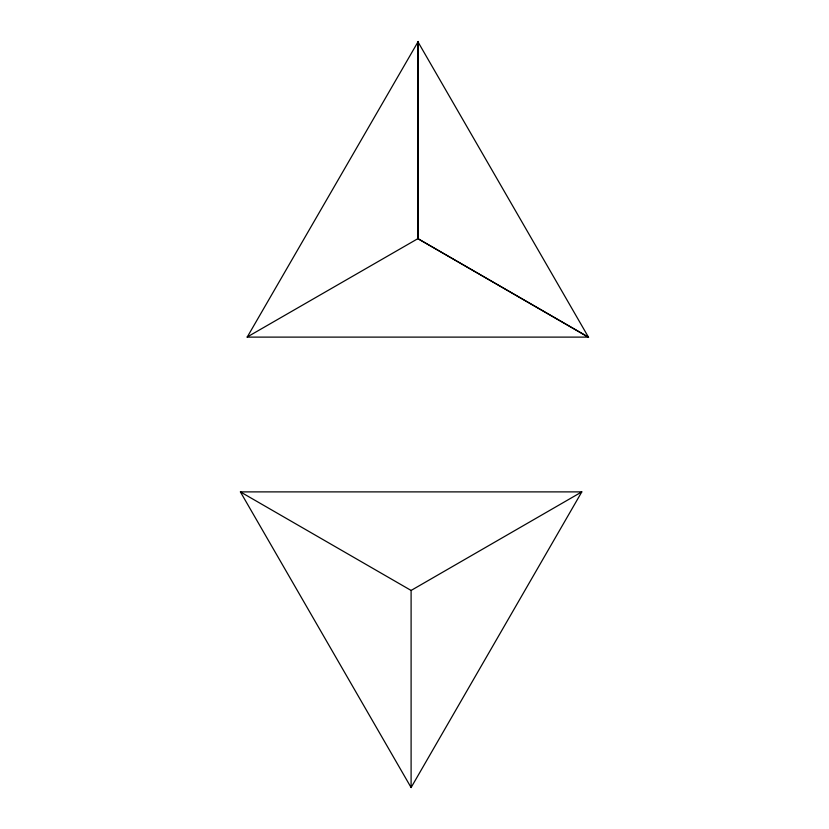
<?xml version="1.0" encoding="UTF-8"?>
<svg xmlns="http://www.w3.org/2000/svg" width="829" height="829" viewBox="0 0 829 829"><rect width="100%" height="100%" fill="white"/><g stroke="black" fill="none" stroke-linecap="round" stroke-linejoin="round"><path stroke-width="1.24" d="M417.899 238.648L588.6 337.393L417.899 41.74L417.899 238.648L588.435 337.113L247.032 337.113L417.899 238.648L418.231 41.45L247.28 336.968M411.101 787.55L581.803 491.887L240.4 491.887L411.101 787.55L411.101 590.445L581.803 491.887M240.4 491.887L411.101 590.445"/></g></svg>
